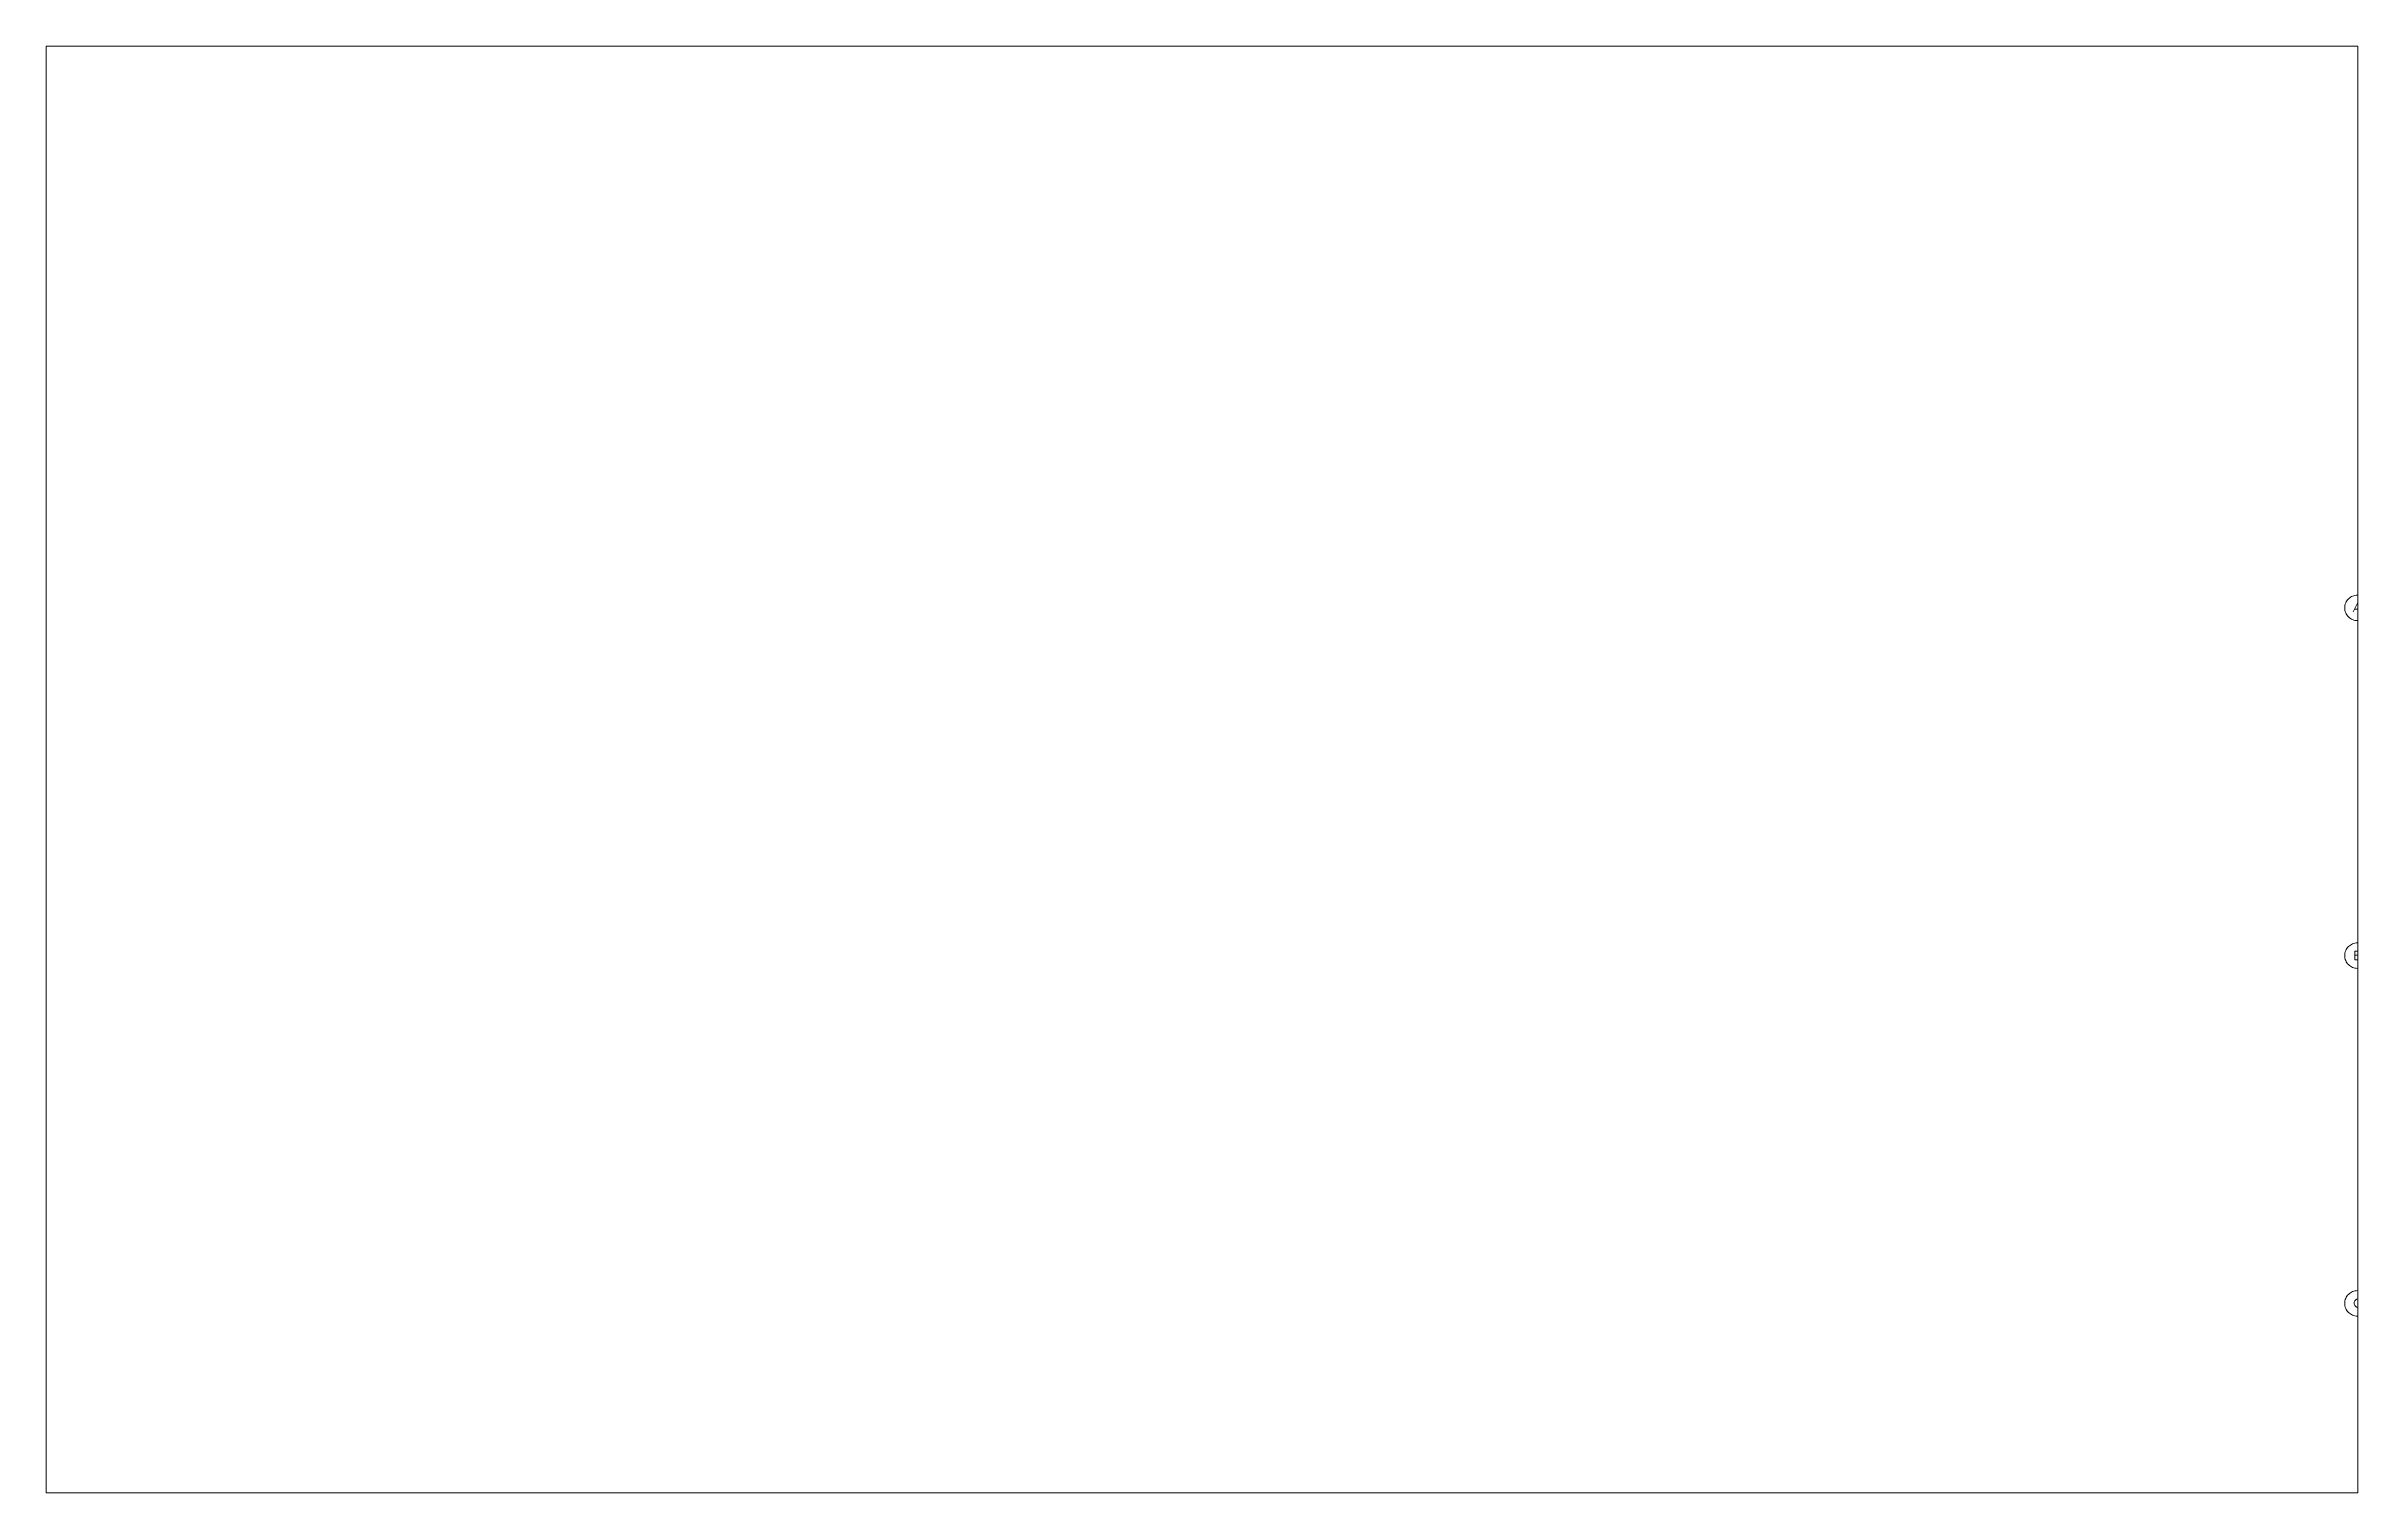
# Paper-space layout 'Layout1' of a CAD drawing. Header units: millimetres. Extents: x 2 to 401, y 3 to 253.
# The model-space entities are those that its viewports show. They can reach past a viewport. Long polylines and large blocks are cut down to what shows.
import ezdxf

# ---------------------------------------------------------------- set-up
doc = ezdxf.new("R2010")
doc.units = ezdxf.units.MM
doc.layers.add('CIMIENTO CORRIDO', color=4, linetype='Continuous', lineweight=30)
doc.layers.add('ejes', color=147, linetype='Continuous', lineweight=5)
doc.styles.add('ROMANS', font='romans')

msp = doc.modelspace()

# ---------------------------------------------------------------- linework, layer by layer
at = {"layer": 'ejes', "color": 4, "linetype": 'Continuous'}
for centre in [(1313.181, 920.495), (1313.181, 914.495), (1313.181, 908.495)]:
    msp.add_circle(centre, 0.22, dxfattribs=at)

# ---------------------------------------------------------------- texts
at = {"layer": 'ejes', "color": 3, "linetype": 'Continuous', "ltscale": 0.75, "style": 'ROMANS', "width": 1.5}
for s, p in [('A', (1313.097, 920.424)), ('B', (1313.097, 914.424)), ('C', (1313.097, 908.423))]:
    msp.add_text(s, height=0.15, dxfattribs=at).set_placement(p)

psp = doc.layouts.get("Layout1")

# ---------------------------------------------------------------- viewports
at = {"layer": 'CIMIENTO CORRIDO'}
psp.add_viewport(center=(201.84, 127.93), size=(398.98, 249.5712), view_center_point=(1293.237, 917.706), view_height=24.95712, dxfattribs=at)

doc.saveas('drawing.dxf')
